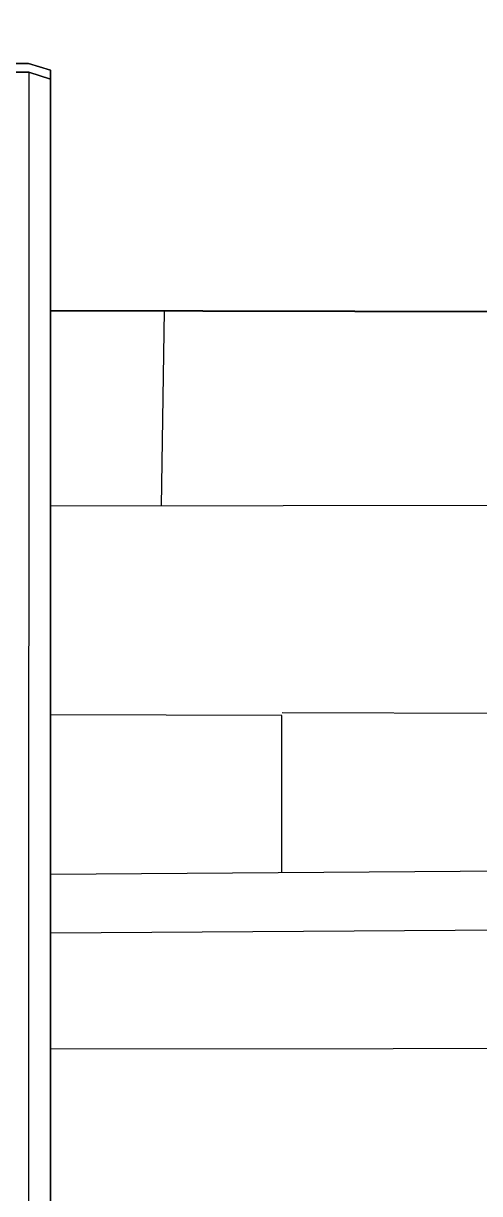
# Model space of a CAD drawing. Header units: millimetres. Extents: x -4997 to -4876, y -8737 to -8661.
# Drawn here: x -4934.069 to -4932.907, y -8695.361 to -8692.382 of the extents above; entities that cross this region are included whole.
import ezdxf

# ---------------------------------------------------------------- set-up
doc = ezdxf.new("R2010")
doc.units = ezdxf.units.MM
doc.header["$LTSCALE"] = 0.1
for name, color, linetype in [('cobertura nova', 4, 'Continuous'), ('hachuras cobertura', 251, 'Continuous'), ('imagem', 7, 'Continuous'), ('visto', 9, 'Continuous')]:
    doc.layers.add(name, color=color, linetype=linetype)
doc.layers.add('coberturas', color=7, linetype='Continuous', lineweight=40)
picture_1 = doc.add_image_def('image1.jpg', size_in_pixel=(1920, 1080))

msp = doc.modelspace()

# ---------------------------------------------------------------- linework, layer by layer
at = {"layer": 'cobertura nova'}
for p, q in [((-4934.0558, -8692.4838), (-4934.1415, -8692.4838)), ((-4934.1415, -8692.4838), (-4934.0558, -8692.4838)), ((-4934.0005, -8692.5015), (-4934.0558, -8692.4838)), ((-4934.0558, -8692.4838), (-4934.0005, -8692.5015)), ((-4934.1414, -8692.5065), (-4934.0557, -8692.5065)), ((-4934.0557, -8692.5065), (-4934.1414, -8692.5065)), ((-4934.0558, -8692.5065), (-4934.0558, -8692.5065)), ((-4934.0558, -8692.5065), (-4934.0558, -8692.5065)), ((-4934.0557, -8692.5065), (-4934.0004, -8692.5242)), ((-4934.0004, -8692.5242), (-4934.0557, -8692.5065)), ((-4934.0004, -8692.5242), (-4934.0005, -8692.5015)), ((-4934.0005, -8692.5015), (-4934.0004, -8692.5242)), ((-4934.0005, -8699.7103), (-4934.0004, -8692.5242)), ((-4934.0004, -8692.5242), (-4934.0005, -8699.7103))]:
    msp.add_line(p, q, dxfattribs=at)
at = {"layer": 'coberturas'}
msp.add_line((-4934.0004, -8693.1132), (-4922.2992, -8693.1388), dxfattribs=at)
at = {"layer": 'hachuras cobertura'}
msp.add_line((-4934.0557, -8692.5065), (-4934.0558, -8699.7103), dxfattribs=at)
at = {"layer": 'visto'}
for p, q in [((-4933.7171, -8693.6104), (-4933.7101, -8693.1139)), ((-4933.4079, -8693.61), (-4934.0004, -8693.6108)), ((-4929.8979, -8693.6051), (-4933.4079, -8693.61)), ((-4933.4113, -8694.5437), (-4933.4113, -8694.1437))]:
    msp.add_line(p, q, dxfattribs=at)
for p, q in [((-4933.4113, -8694.1437), (-4934.0004, -8694.1424)), ((-4922.2992, -8694.1588), (-4933.41, -8694.1373)), ((-4930.6602, -8694.5256), (-4934.0004, -8694.5481)), ((-4930.6592, -8694.6756), (-4934.0004, -8694.6981))]:
    msp.add_line(p, q, dxfattribs=at).dxf.unprotected_set("ltscale", 0)
msp.add_lwpolyline([(-4922.2992, -8694.9957), (-4927.0194, -8694.9866), (-4934.0004, -8694.9933)], dxfattribs=at)

# ---------------------------------------------------------------- pictures from other files: only their frames are drawn
at = {"layer": 'imagem'}
image = msp.add_image(picture_1, insert=(-4995.0367, -8736.0525), size_in_units=(116.4021, 65.4762), dxfattribs=at)
image.dxf.flags = 7

doc.saveas('drawing.dxf')
